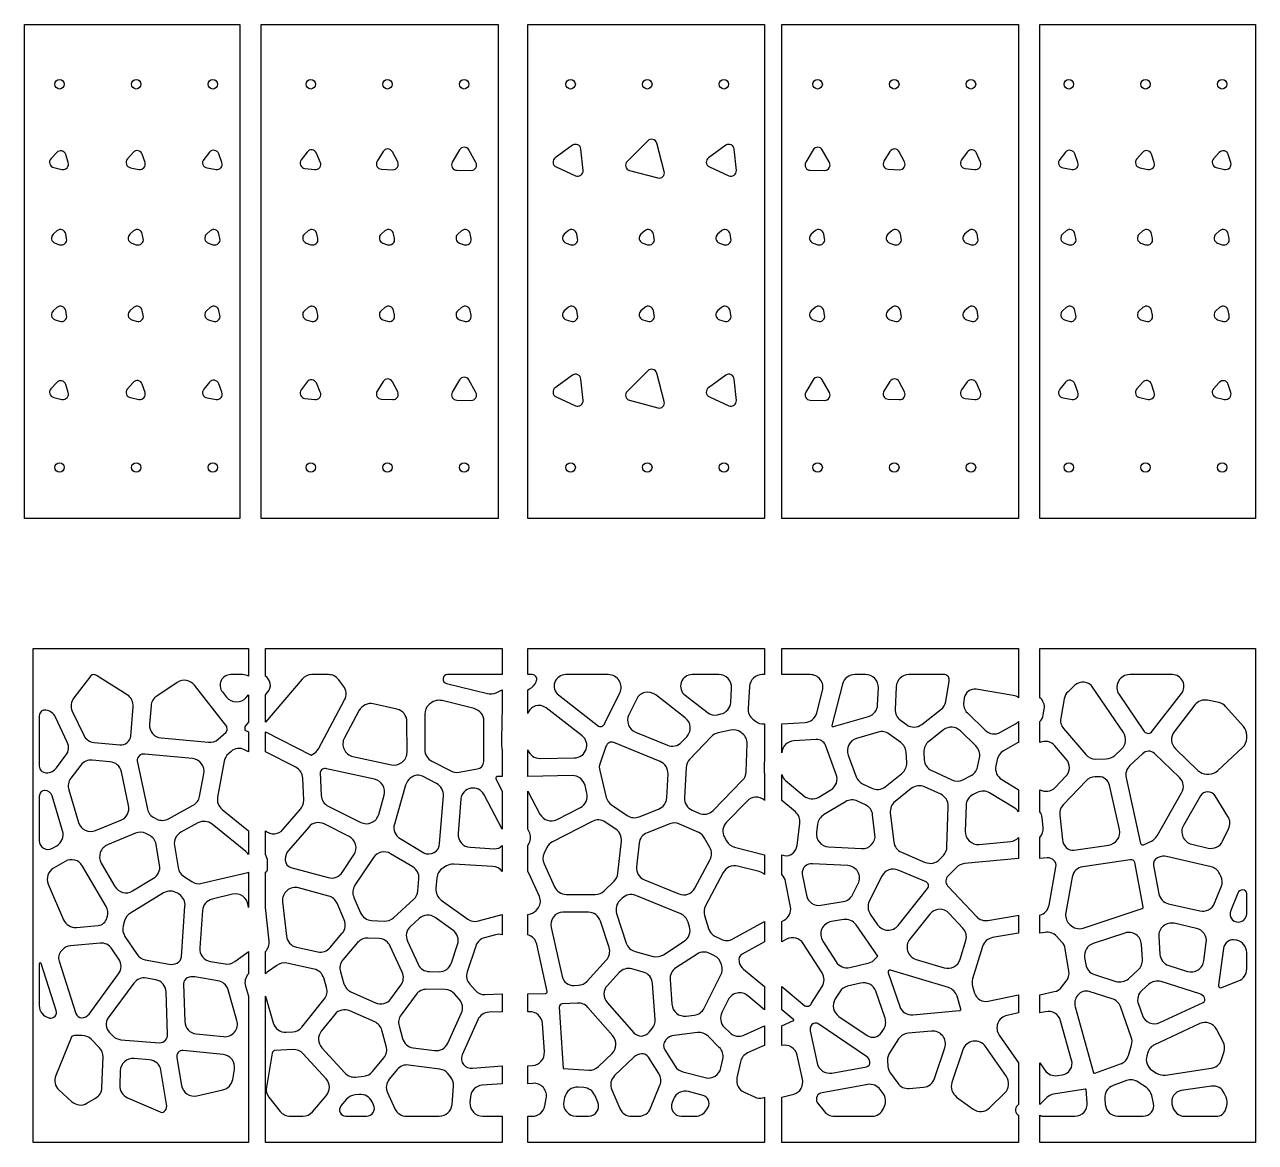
# Model space of a CAD drawing. Extents: x -403 to -114, y -1970 to -1423.
# Drawn here: x -403 to -114, y -1970 to -1707.5 of the extents above; entities that cross this region are included whole.
import ezdxf

# ---------------------------------------------------------------- set-up
doc = ezdxf.new("R2010")
doc.units = 0
doc.layers.add('DEFAULT', color=7, linetype='CONTINUOUS')

msp = doc.modelspace()

# ---------------------------------------------------------------- linework, layer by layer
at = {"layer": 'DEFAULT'}
for points in [[(-352.46, -1707.49), (-352.46, -1823.49), (-403, -1823.49), (-403, -1707.49)], [(-347.46, -1707.49), (-291.84, -1707.49), (-291.84, -1823.49), (-347.46, -1823.49)], [(-284.84, -1707.49), (-229.23, -1707.49), (-229.23, -1823.49), (-284.84, -1823.49)], [(-225.23, -1707.49), (-169.61, -1707.49), (-169.61, -1823.49), (-225.23, -1823.49)], [(-164.61, -1707.49), (-114, -1707.49), (-114, -1823.49), (-164.61, -1823.49)]]:
    msp.add_lwpolyline(points, close=True, dxfattribs=at)
for points in [[(-318.8, -1737.28), (-320.22, -1739.54, 0.57735), (-319.21, -1741.45), (-316.55, -1741.56, 0.57735), (-315.39, -1739.73), (-316.63, -1737.37, 0.57735)], [(-300.85, -1736.9), (-302.58, -1739.81, 0.57735), (-301.52, -1741.69), (-298.14, -1741.73, 0.57735), (-297.03, -1739.87), (-298.69, -1736.92, 0.57735)], [(-274.33, -1735.83), (-278.41, -1738.75, 0.57735), (-278.2, -1740.91), (-273.63, -1742.98, 0.57735), (-271.87, -1741.73), (-272.36, -1736.73, 0.57735)], [(-256.65, -1734.77), (-261.52, -1739.63, 0.57735), (-260.96, -1741.72), (-254.32, -1743.5, 0.57735), (-252.79, -1741.97), (-254.57, -1735.33, 0.57735)], [(-238.33, -1735.83), (-242.41, -1738.75, 0.57735), (-242.2, -1740.91), (-237.63, -1742.98, 0.57735), (-235.87, -1741.73), (-236.36, -1736.73, 0.57735)], [(-217.85, -1736.9), (-219.58, -1739.81, 0.57735), (-218.52, -1741.69), (-215.14, -1741.73, 0.57735), (-214.03, -1739.87), (-215.69, -1736.92, 0.57735)], [(-199.8, -1737.28), (-201.22, -1739.54, 0.57735), (-200.21, -1741.45), (-197.55, -1741.56, 0.57735), (-196.39, -1739.73), (-197.63, -1737.37, 0.57735)], [(-395.47, -1737.52), (-396.82, -1738.99, 0.57735), (-396.17, -1741.05), (-394.23, -1741.49, 0.57735), (-392.76, -1739.89), (-393.36, -1737.99, 0.57735)], [(-377.5, -1737.5), (-378.86, -1739.04, 0.57735), (-378.17, -1741.09), (-376.16, -1741.5, 0.57735), (-374.73, -1739.87), (-375.38, -1737.93, 0.57735)], [(-359.56, -1737.46), (-360.93, -1739.13, 0.57735), (-360.17, -1741.16), (-358.05, -1741.51, 0.57735), (-356.67, -1739.84), (-357.42, -1737.82, 0.57735)], [(-336.65, -1737.41), (-338.04, -1739.28, 0.57735), (-337.18, -1741.26), (-334.86, -1741.53, 0.57735), (-333.57, -1739.79), (-334.5, -1737.65, 0.57735)], [(-181.65, -1737.41), (-183.04, -1739.28, 0.57735), (-182.18, -1741.26), (-179.86, -1741.53, 0.57735), (-178.57, -1739.79), (-179.5, -1737.65, 0.57735)], [(-158.56, -1737.46), (-159.93, -1739.13, 0.57735), (-159.17, -1741.16), (-157.05, -1741.51, 0.57735), (-155.67, -1739.84), (-156.42, -1737.82, 0.57735)], [(-140.5, -1737.5), (-141.86, -1739.04, 0.57735), (-141.17, -1741.09), (-139.16, -1741.5, 0.57735), (-137.73, -1739.87), (-138.38, -1737.93, 0.57735)], [(-122.47, -1737.52), (-123.82, -1738.99, 0.57735), (-123.17, -1741.05), (-121.23, -1741.49, 0.57735), (-119.76, -1739.89), (-120.36, -1737.99, 0.57735)], [(-395.4, -1755.92), (-396.27, -1756.67, 0.57735), (-395.86, -1758.8), (-394.77, -1759.17, 0.57735), (-393.14, -1757.75), (-393.36, -1756.62, 0.57735)], [(-377.4, -1755.92), (-378.27, -1756.67, 0.57735), (-377.86, -1758.8), (-376.77, -1759.17, 0.57735), (-375.14, -1757.75), (-375.36, -1756.62, 0.57735)], [(-359.4, -1755.92), (-360.27, -1756.67, 0.57735), (-359.86, -1758.8), (-358.77, -1759.17, 0.57735), (-357.14, -1757.75), (-357.36, -1756.62, 0.57735)], [(-336.4, -1755.92), (-337.27, -1756.67, 0.57735), (-336.86, -1758.8), (-335.77, -1759.17, 0.57735), (-334.14, -1757.75), (-334.36, -1756.62, 0.57735)], [(-318.4, -1755.92), (-319.27, -1756.67, 0.57735), (-318.86, -1758.8), (-317.77, -1759.17, 0.57735), (-316.14, -1757.75), (-316.36, -1756.62, 0.57735)], [(-300.4, -1755.92), (-301.27, -1756.67, 0.57735), (-300.86, -1758.8), (-299.77, -1759.17, 0.57735), (-298.14, -1757.75), (-298.36, -1756.62, 0.57735)], [(-275.4, -1755.92), (-276.27, -1756.67, 0.57735), (-275.86, -1758.8), (-274.77, -1759.17, 0.57735), (-273.14, -1757.75), (-273.36, -1756.62, 0.57735)], [(-257.4, -1755.92), (-258.27, -1756.67, 0.57735), (-257.86, -1758.8), (-256.77, -1759.17, 0.57735), (-255.14, -1757.75), (-255.36, -1756.62, 0.57735)], [(-239.4, -1755.92), (-240.27, -1756.67, 0.57735), (-239.86, -1758.8), (-238.77, -1759.17, 0.57735), (-237.14, -1757.75), (-237.36, -1756.62, 0.57735)], [(-217.4, -1755.92), (-218.27, -1756.67, 0.57735), (-217.86, -1758.8), (-216.77, -1759.17, 0.57735), (-215.14, -1757.75), (-215.36, -1756.62, 0.57735)], [(-199.4, -1755.92), (-200.27, -1756.67, 0.57735), (-199.86, -1758.8), (-198.77, -1759.17, 0.57735), (-197.14, -1757.75), (-197.36, -1756.62, 0.57735)], [(-181.4, -1755.92), (-182.27, -1756.67, 0.57735), (-181.86, -1758.8), (-180.77, -1759.17, 0.57735), (-179.14, -1757.75), (-179.36, -1756.62, 0.57735)], [(-158.4, -1755.92), (-159.27, -1756.67, 0.57735), (-158.86, -1758.8), (-157.77, -1759.17, 0.57735), (-156.14, -1757.75), (-156.36, -1756.62, 0.57735)], [(-140.4, -1755.92), (-141.27, -1756.67, 0.57735), (-140.86, -1758.8), (-139.77, -1759.17, 0.57735), (-138.14, -1757.75), (-138.36, -1756.62, 0.57735)], [(-122.4, -1755.92), (-123.27, -1756.67, 0.57735), (-122.86, -1758.8), (-121.77, -1759.17, 0.57735), (-120.14, -1757.75), (-120.36, -1756.62, 0.57735)], [(-395.4, -1773.92), (-396.27, -1774.67, 0.57735), (-395.86, -1776.8), (-394.77, -1777.17, 0.57735), (-393.14, -1775.75), (-393.36, -1774.62, 0.57735)], [(-377.4, -1773.92), (-378.27, -1774.67, 0.57735), (-377.86, -1776.8), (-376.77, -1777.17, 0.57735), (-375.14, -1775.75), (-375.36, -1774.62, 0.57735)], [(-359.4, -1773.92), (-360.27, -1774.67, 0.57735), (-359.86, -1776.8), (-358.77, -1777.17, 0.57735), (-357.14, -1775.75), (-357.36, -1774.62, 0.57735)], [(-336.4, -1773.92), (-337.27, -1774.67, 0.57735), (-336.86, -1776.8), (-335.77, -1777.17, 0.57735), (-334.14, -1775.75), (-334.36, -1774.62, 0.57735)], [(-318.4, -1773.92), (-319.27, -1774.67, 0.57735), (-318.86, -1776.8), (-317.77, -1777.17, 0.57735), (-316.14, -1775.75), (-316.36, -1774.62, 0.57735)], [(-300.4, -1773.92), (-301.27, -1774.67, 0.57735), (-300.86, -1776.8), (-299.77, -1777.17, 0.57735), (-298.14, -1775.75), (-298.36, -1774.62, 0.57735)], [(-275.4, -1773.92), (-276.27, -1774.67, 0.57735), (-275.86, -1776.8), (-274.77, -1777.17, 0.57735), (-273.14, -1775.75), (-273.36, -1774.62, 0.57735)], [(-257.4, -1773.92), (-258.27, -1774.67, 0.57735), (-257.86, -1776.8), (-256.77, -1777.17, 0.57735), (-255.14, -1775.75), (-255.36, -1774.62, 0.57735)], [(-239.4, -1773.92), (-240.27, -1774.67, 0.57735), (-239.86, -1776.8), (-238.77, -1777.17, 0.57735), (-237.14, -1775.75), (-237.36, -1774.62, 0.57735)], [(-217.4, -1773.92), (-218.27, -1774.67, 0.57735), (-217.86, -1776.8), (-216.77, -1777.17, 0.57735), (-215.14, -1775.75), (-215.36, -1774.62, 0.57735)], [(-199.4, -1773.92), (-200.27, -1774.67, 0.57735), (-199.86, -1776.8), (-198.77, -1777.17, 0.57735), (-197.14, -1775.75), (-197.36, -1774.62, 0.57735)], [(-181.4, -1773.92), (-182.27, -1774.67, 0.57735), (-181.86, -1776.8), (-180.77, -1777.17, 0.57735), (-179.14, -1775.75), (-179.36, -1774.62, 0.57735)], [(-158.4, -1773.92), (-159.27, -1774.67, 0.57735), (-158.86, -1776.8), (-157.77, -1777.17, 0.57735), (-156.14, -1775.75), (-156.36, -1774.62, 0.57735)], [(-140.4, -1773.92), (-141.27, -1774.67, 0.57735), (-140.86, -1776.8), (-139.77, -1777.17, 0.57735), (-138.14, -1775.75), (-138.36, -1774.62, 0.57735)], [(-122.4, -1773.92), (-123.27, -1774.67, 0.57735), (-122.86, -1776.8), (-121.77, -1777.17, 0.57735), (-120.14, -1775.75), (-120.36, -1774.62, 0.57735)], [(-256.65, -1788.77), (-261.52, -1793.63, 0.57735), (-260.96, -1795.72), (-254.32, -1797.5, 0.57735), (-252.79, -1795.97), (-254.57, -1789.33, 0.57735)], [(-395.47, -1791.52), (-396.82, -1792.99, 0.57735), (-396.17, -1795.05), (-394.23, -1795.49, 0.57735), (-392.76, -1793.89), (-393.36, -1791.99, 0.57735)], [(-377.5, -1791.5), (-378.86, -1793.04, 0.57735), (-378.17, -1795.09), (-376.16, -1795.5, 0.57735), (-374.73, -1793.87), (-375.38, -1791.93, 0.57735)], [(-359.56, -1791.46), (-360.93, -1793.13, 0.57735), (-360.17, -1795.16), (-358.05, -1795.51, 0.57735), (-356.67, -1793.84), (-357.42, -1791.82, 0.57735)], [(-336.65, -1791.41), (-338.04, -1793.28, 0.57735), (-337.18, -1795.26), (-334.86, -1795.53, 0.57735), (-333.57, -1793.79), (-334.5, -1791.65, 0.57735)], [(-318.8, -1791.28), (-320.22, -1793.54, 0.57735), (-319.21, -1795.45), (-316.55, -1795.56, 0.57735), (-315.39, -1793.73), (-316.63, -1791.37, 0.57735)], [(-300.85, -1790.9), (-302.58, -1793.81, 0.57735), (-301.52, -1795.69), (-298.14, -1795.73, 0.57735), (-297.03, -1793.87), (-298.69, -1790.92, 0.57735)], [(-274.33, -1789.83), (-278.41, -1792.75, 0.57735), (-278.2, -1794.91), (-273.63, -1796.98, 0.57735), (-271.87, -1795.73), (-272.36, -1790.73, 0.57735)], [(-238.33, -1789.83), (-242.41, -1792.75, 0.57735), (-242.2, -1794.91), (-237.63, -1796.98, 0.57735), (-235.87, -1795.73), (-236.36, -1790.73, 0.57735)], [(-217.85, -1790.9), (-219.58, -1793.81, 0.57735), (-218.52, -1795.69), (-215.14, -1795.73, 0.57735), (-214.03, -1793.87), (-215.69, -1790.92, 0.57735)], [(-199.8, -1791.28), (-201.22, -1793.54, 0.57735), (-200.21, -1795.45), (-197.55, -1795.56, 0.57735), (-196.39, -1793.73), (-197.63, -1791.37, 0.57735)], [(-181.65, -1791.41), (-183.04, -1793.28, 0.57735), (-182.18, -1795.26), (-179.86, -1795.53, 0.57735), (-178.57, -1793.79), (-179.5, -1791.65, 0.57735)], [(-158.56, -1791.46), (-159.93, -1793.13, 0.57735), (-159.17, -1795.16), (-157.05, -1795.51, 0.57735), (-155.67, -1793.84), (-156.42, -1791.82, 0.57735)], [(-140.5, -1791.5), (-141.86, -1793.04, 0.57735), (-141.17, -1795.09), (-139.16, -1795.5, 0.57735), (-137.73, -1793.87), (-138.38, -1791.93, 0.57735)], [(-122.47, -1791.52), (-123.82, -1792.99, 0.57735), (-123.17, -1795.05), (-121.23, -1795.49, 0.57735), (-119.76, -1793.89), (-120.36, -1791.99, 0.57735)], [(-350.46, -1860.51, 0.139967), (-351.77, -1860.13), (-354.58, -1860.13, 0.626298), (-356.56, -1864.21), (-355.61, -1865.41, 0.473826), (-350.97, -1865.49), (-350.46, -1864.89), (-350.46, -1871.33), (-351.31, -1872.33), (-351.3, -1873.05), (-351.26, -1873.15), (-350.46, -1873.56), (-350.46, -1878.25), (-351.37, -1877.78, 0.306356), (-354.49, -1878.16), (-355.13, -1878.72, 0.168904), (-356.11, -1880.43), (-357.7, -1888.9, 0.274827), (-356.64, -1891.78), (-350.46, -1896.81), (-350.46, -1902.37, 0.076227), (-351.07, -1901.69), (-358.97, -1895.26, 0.30494), (-362.3, -1894.96), (-366.32, -1897.16, 0.319375), (-367.83, -1900.29), (-366.97, -1905.44, 0.206875), (-365.67, -1907.44), (-363.74, -1908.73, 0.208481), (-361.38, -1909.15), (-350.61, -1906.59), (-350.46, -1906.54), (-350.46, -1914.83), (-350.52, -1914.32, 0.451065), (-354.19, -1911.73), (-358.94, -1912.86, 0.327237), (-361.24, -1915.56), (-361.87, -1924.32, 0.387309), (-359.37, -1927.49), (-355.9, -1928.07, 0.201623), (-353.64, -1927.53), (-350.8, -1925.45), (-350.46, -1925.16), (-350.46, -1930.44, 0.263399), (-351.14, -1933.31), (-350.46, -1935.63), (-350.46, -1969.99), (-401, -1969.99), (-401, -1853.99), (-350.46, -1853.99)], [(-290.84, -1860.13), (-303.74, -1860.13, 0.394154), (-304.74, -1861.06, 0.36404), (-303.9, -1862.22), (-294.32, -1864.6, 0.175263), (-292.29, -1864.39), (-290.84, -1863.69), (-290.84, -1869.29, 0.073663), (-290.97, -1870.07), (-291, -1876.8, 0.083131), (-290.84, -1877.78), (-290.84, -1884.04), (-291.93, -1884.06, 0.553666), (-292.37, -1884.62), (-290.84, -1887.51), (-290.84, -1896.44), (-295.13, -1888.33, 0.326374), (-298.25, -1886.81, 0.340978), (-300.54, -1889.33), (-301.19, -1897.46, 0.419742), (-298.38, -1900.69), (-292.7, -1901.03, 0.231386), (-290.84, -1900.26), (-290.84, -1906.4, 0.222638), (-293.08, -1905.19), (-302.22, -1904.63, 0.152075), (-303.95, -1905.06), (-304.77, -1905.56, 0.240619), (-306.21, -1907.88), (-306.42, -1910.38, 0.264071), (-305.18, -1913.07), (-298.94, -1917.53, 0.224851), (-296.41, -1917.98), (-290.84, -1916.48), (-290.84, -1921.24, 0.135572), (-292.44, -1921.23), (-295.01, -1921.92, 0.252209), (-297.07, -1923.88), (-299.07, -1929.94, 0.267887), (-298.46, -1932.87), (-297.22, -1934.27, 0.222735), (-294.88, -1935.27), (-290.84, -1935.13), (-290.84, -1939.31), (-293.95, -1939.41, 0.286352), (-296.59, -1941.18), (-300.29, -1949.44, 0.567929), (-297.81, -1952.57), (-290.84, -1952.03), (-290.84, -1956.21), (-295.55, -1956.57, 0.368274), (-298.31, -1959.32), (-298.42, -1960.6, 0.438468), (-295.43, -1963.84), (-290.84, -1963.84), (-290.84, -1969.99), (-346.46, -1969.99), (-346.46, -1935.63), (-344.61, -1941.95, 0.348837), (-341.57, -1944.11), (-340.05, -1944.02, 0.213274), (-337.88, -1942.9), (-332.63, -1936.34, 0.245994), (-332.1, -1933.61), (-332.76, -1931.38, 0.273256), (-335, -1929.31), (-341.41, -1927.92, 0.21436), (-343.81, -1928.43), (-346.03, -1930.05), (-346.46, -1930.44), (-346.46, -1925.16, 0.228511), (-345.59, -1922.7), (-346.46, -1914.83), (-346.46, -1906.54, 0.2984), (-345.93, -1905.68), (-345.96, -1903.97, 0.142441), (-346.46, -1902.37), (-346.46, -1896.81), (-346.44, -1896.83, 0.405927), (-342.27, -1896.46), (-338.2, -1891.73, 0.190766), (-337.47, -1889.65), (-337.69, -1884.44, 0.270181), (-339.32, -1881.89), (-346.46, -1878.25), (-346.46, -1873.56), (-335.74, -1879.04), (-335.3, -1878.82, 0.151992), (-334.03, -1877.57), (-327.85, -1866.07, 0.296362), (-328.12, -1862.81), (-329.3, -1861.29, 0.231825), (-331.67, -1860.13), (-335.56, -1860.13, 0.220077), (-337.84, -1861.19), (-346.46, -1871.33), (-346.46, -1864.89), (-345.88, -1864.21, 0.458271), (-346.46, -1860.51), (-346.46, -1853.99), (-290.84, -1853.99)], [(-284.84, -1900.26), (-284.5, -1899.74), (-284.49, -1899.72, 0.237901), (-284.54, -1897.02), (-284.84, -1896.44), (-284.84, -1887.51), (-282, -1892.89, 0.410696), (-277.98, -1894.16), (-272.51, -1891.35, 0.347845), (-270.96, -1887.96), (-271.41, -1886.14, 0.34979), (-274.38, -1883.86), (-284.84, -1884.04), (-284.84, -1877.78, 0.326393), (-281.95, -1879.82), (-273.91, -1879.68, 0.708461), (-272.09, -1874.48), (-280.56, -1867.94, 0.523408), (-284.84, -1869.29), (-284.84, -1863.69), (-284.41, -1863.48, 0.195025), (-282.9, -1861.81), (-282.8, -1861.54, 0.520744), (-283.79, -1860.13), (-284.84, -1860.13), (-284.84, -1853.99), (-229.23, -1853.99), (-229.23, -1860.13), (-229.79, -1860.13, 0.395313), (-232.79, -1862.94), (-233.12, -1868.06, 0.247671), (-231.98, -1870.61), (-231.38, -1871.08, 0.183013), (-229.35, -1871.71), (-229.23, -1871.7), (-229.23, -1878.52), (-229.23, -1878.6), (-229.38, -1882.59, 0.08815), (-229.23, -1883.63), (-229.23, -1889.67), (-229.28, -1889.63, 0.393089), (-233.36, -1889.83), (-238.18, -1894.77, 0.331783), (-238.66, -1898.33), (-238.18, -1899.19, 0.206574), (-236.29, -1900.64), (-229.23, -1902.42), (-229.23, -1907.08, 0.122533), (-230.51, -1906.4), (-235.57, -1905.12, 0.345808), (-238.96, -1906.62), (-243.1, -1914.45, 0.196994), (-243.32, -1916.71), (-242.42, -1919.72, 0.206135), (-240.89, -1921.54), (-239.46, -1922.26, 0.246628), (-236.67, -1922.22), (-229.23, -1918.14), (-229.23, -1922.9), (-234.51, -1925.79, 0.347077), (-235.25, -1927.53), (-235.19, -1927.77, 0.154419), (-234.2, -1929.29), (-229.23, -1933.41), (-229.23, -1938.82), (-233.19, -1935.55, 0.482023), (-237.78, -1936.51), (-239.27, -1939.48, 0.324977), (-238.7, -1942.96), (-237.44, -1944.21, 0.309141), (-234.11, -1944.82), (-229.23, -1942.64), (-229.23, -1947.25), (-229.72, -1947.42), (-233.22, -1948.99, 0.24013), (-234.94, -1951.1), (-235.73, -1954.86, 0.350631), (-234.05, -1958.21), (-231.64, -1959.32, 0.174358), (-229.62, -1959.49), (-229.23, -1959.39), (-229.23, -1969.99), (-284.84, -1969.99), (-284.84, -1963.84), (-283.79, -1963.84, 0.357057), (-280.85, -1961.44), (-280.5, -1959.7, 0.497649), (-283.67, -1956.12), (-284.84, -1956.21), (-284.84, -1952.03), (-283.72, -1951.94, 0.41106), (-280.96, -1948.75), (-281.4, -1942.09, 0.40471), (-284.5, -1939.29), (-284.84, -1939.31), (-284.84, -1935.13), (-280.69, -1934.99, 0.466836), (-280.26, -1934.54), (-282.73, -1923.47, 0.275703), (-284.84, -1921.24), (-284.84, -1916.48), (-284.22, -1916.31, 0.180067), (-282.52, -1915.1), (-282.33, -1914.81, 0.260598), (-282.11, -1912.27), (-284.53, -1906.94), (-284.84, -1906.4)], [(-225.23, -1959.39), (-222.38, -1958.63, 0.201581), (-220.68, -1957.32), (-220.67, -1957.29, 0.184105), (-220.35, -1955.18), (-221.57, -1949.53, 0.423777), (-225.23, -1947.25), (-225.23, -1942.64), (-222.46, -1941.4, 0.541197), (-222.38, -1941.19), (-225.23, -1938.82), (-225.23, -1933.41), (-219.82, -1937.89, 0.444115), (-218.21, -1937.32), (-215.73, -1933.39, 0.29064), (-215.75, -1930.17), (-220.15, -1923.3, 0.394061), (-224.12, -1922.29), (-225.23, -1922.9), (-225.23, -1918.14), (-224.67, -1917.84, 0.325946), (-223.16, -1914.64), (-224.3, -1908.74, 0.162668), (-225.23, -1907.08), (-225.23, -1902.42), (-224.55, -1902.59, 0.252808), (-222.6, -1902.1), (-222.57, -1902.08, 0.177534), (-221.63, -1900.24), (-220.97, -1895.05, 0.254145), (-222.02, -1892.38), (-225.23, -1889.67), (-225.23, -1883.63, 0.139444), (-224.31, -1884.99), (-220.01, -1888.62, 0.321785), (-216.52, -1888.9), (-213.66, -1887.17, 0.359654), (-212.4, -1883.56), (-214.93, -1876.73, 0.329889), (-217.12, -1875.4), (-222.41, -1875.71, 0.378666), (-225.23, -1878.52), (-225.23, -1871.7), (-219.72, -1871.38, 0.324972), (-217, -1869.14), (-215.63, -1863.89, 0.490893), (-218.53, -1860.13), (-225.23, -1860.13), (-225.23, -1853.99), (-169.61, -1853.99), (-169.61, -1865.55, 0.122779), (-170.84, -1865.02), (-179.53, -1863.57, 0.415615), (-182.35, -1865.59), (-182.49, -1866.48, 0.244118), (-181.63, -1869.11), (-177.43, -1873.2, 0.332189), (-173.87, -1873.68), (-170.31, -1871.69, 0.073804), (-169.61, -1871.15), (-169.61, -1876.08), (-169.82, -1876.19), (-173.14, -1878.04, 0.21667), (-174.61, -1880.04), (-174.94, -1881.59, 0.318578), (-173.56, -1884.77), (-169.71, -1887.1), (-169.61, -1887.16), (-169.61, -1892.33, 0.103068), (-170.51, -1891.5), (-176.41, -1887.92, 0.256685), (-179.3, -1887.8), (-180.27, -1888.28, 0.276331), (-181.94, -1890.87), (-182.13, -1896.93, 0.451121), (-178.86, -1900.01), (-171.53, -1899.34, 0.18397), (-169.61, -1898.4), (-169.61, -1903.35), (-182.32, -1904.52, 0.180809), (-184.21, -1905.43), (-186.35, -1907.66, 0.39394), (-186.06, -1909.95), (-179.5, -1916.96, 0.252069), (-176.8, -1917.87), (-169.9, -1916.69), (-169.61, -1916.63), (-169.61, -1920.87), (-175.7, -1921.91, 0.283638), (-178.07, -1923.99), (-180.39, -1931.6, 0.144976), (-180.4, -1933.3), (-179.94, -1934.91, 0.39425), (-176.72, -1936.84), (-169.61, -1935.32), (-169.61, -1939.58), (-172.32, -1940.16, 0.536023), (-174.15, -1944.81), (-169.61, -1951.32), (-169.61, -1961.07), (-169.88, -1961.33, 0.489958), (-169.61, -1963.63), (-169.61, -1969.99), (-225.23, -1969.99)], [(-164.61, -1963.63, 0.137145), (-163.85, -1963.84), (-156.38, -1963.84, 0.44086), (-153.48, -1960.67), (-153.76, -1957.58), (-153.83, -1957.48), (-153.97, -1957.47), (-161.37, -1958.66, 0.154801), (-162.99, -1959.48), (-164.61, -1961.07), (-164.61, -1951.32), (-163.41, -1953.05, 0.288073), (-160.47, -1954.29), (-159.33, -1954.11, 0.447481), (-157.14, -1950.7), (-159.73, -1941.41, 0.396529), (-163.25, -1939.29), (-164.61, -1939.58), (-164.61, -1935.32), (-161.23, -1934.59, 0.174296), (-159.51, -1933.52), (-158.4, -1932.11, 0.211319), (-157.79, -1929.76), (-158.66, -1924.5, 0.14725), (-159.42, -1922.95), (-160.7, -1921.58, 0.253093), (-163.4, -1920.66), (-164.61, -1920.87), (-164.61, -1916.63, 0.288622), (-162.45, -1914.27), (-160.82, -1905.32, 0.245641), (-161.31, -1903.76, 0.223552), (-162.88, -1903.19), (-164.61, -1903.35), (-164.61, -1898.4, 0.219245), (-163.83, -1896.01), (-164.08, -1893.73, 0.126341), (-164.61, -1892.33), (-164.61, -1887.16, 0.342066), (-160.98, -1886.61), (-158.5, -1884, 0.384514), (-158.4, -1879.98), (-161.08, -1876.86, 0.335931), (-164.61, -1876.08), (-164.61, -1871.15, 0.147987), (-163.82, -1869.6), (-163.58, -1868.24, 0.281056), (-164.61, -1865.55), (-164.61, -1853.99), (-114, -1853.99), (-114, -1969.99), (-164.61, -1969.99)], [(-391.8, -1868.74), (-389.12, -1874.37, 0.265762), (-386.68, -1876.07), (-380.61, -1876.6, 0.416031), (-378.07, -1874.56), (-377.51, -1867.69, 0.278341), (-378.89, -1864.91), (-386.09, -1860.34, 0.384072), (-387.43, -1860.44), (-391.45, -1865.61, 0.283687)], [(-278.51, -1861.94, 0.326418), (-277.65, -1864.92), (-268.22, -1872.21, 0.464914), (-266.75, -1871.57), (-263.26, -1864.45, 0.555089), (-265.95, -1860.13), (-275.93, -1860.13, 0.315146)], [(-247.9, -1865), (-242.76, -1868.99, 0.223462), (-240.27, -1869.55), (-239.5, -1869.38, 0.333294), (-237.21, -1866.71), (-236.99, -1863.33, 0.43337), (-239.98, -1860.13), (-246.24, -1860.13, 0.714351)], [(-210.93, -1862.38), (-213.45, -1872.07, 0.572235), (-213.06, -1872.34), (-204.86, -1869.96, 0.321107), (-202.7, -1867.21), (-202.52, -1863.27, 0.427602), (-205.52, -1860.13), (-208.02, -1860.13, 0.341478)], [(-198.34, -1863), (-198.58, -1868.3, 0.252543), (-197.34, -1870.87), (-195.94, -1871.88, 0.333058), (-192.34, -1871.83), (-187.83, -1868.34, 0.190024), (-186.71, -1866.44), (-185.94, -1861.65, 0.456397), (-186.9, -1860.13), (-195.34, -1860.13, 0.400951)], [(-146, -1864.82), (-140.1, -1873.51, 0.508263), (-138.23, -1873.43), (-131.37, -1864.56, 0.622998), (-133.48, -1860.13), (-143.52, -1860.13, 0.602105)], [(-367.14, -1861.97), (-371.97, -1865.17, 0.230186), (-373.31, -1867.43), (-373.66, -1871.76, 0.410615), (-370.95, -1874.99), (-359.81, -1876.03, 0.205236), (-357.56, -1875.31), (-355.67, -1873.66), (-355.47, -1873.11), (-355.48, -1872.31), (-363.12, -1862.61, 0.390244)], [(-156.37, -1862.64), (-157.99, -1864.15, 0.161835), (-158.9, -1865.81), (-159.72, -1870.33, 0.225499), (-159.04, -1872.82), (-153.82, -1878.92, 0.225552), (-151.47, -1879.97), (-149, -1879.91, 0.182155), (-147.04, -1879.11), (-145.43, -1877.63, 0.371411), (-144.99, -1873.73), (-152.21, -1863.1, 0.459738)], [(-307.65, -1866.87), (-307.99, -1867.16, 0.22145), (-309.05, -1869.46), (-309.03, -1877.79, 0.27996), (-307.4, -1880.45), (-302.9, -1882.77, 0.164815), (-300.99, -1883.06), (-296.73, -1882.3, 0.3616), (-295.19, -1880.53), (-295.14, -1871.06, 0.346169), (-297.42, -1868.13), (-304.99, -1866.25, 0.240755)], [(-259.35, -1865.95), (-261.11, -1869.55, 0.433244), (-259.57, -1873.64), (-252.08, -1876.73, 0.309741), (-248.76, -1876.03), (-247.54, -1874.74, 0.443975), (-247.87, -1870.3), (-254.82, -1864.9, 0.475385)], [(-116.79, -1872.34), (-120.9, -1867.67, 0.16249), (-122.55, -1866.72), (-125.21, -1866.16, 0.286722), (-128.2, -1867.27), (-133.06, -1873.56, 0.382318), (-132.77, -1877.55), (-127.51, -1882.64, 0.188802), (-125.49, -1883.48), (-124.92, -1883.49, 0.196089), (-122.8, -1882.68), (-116.99, -1877.23, 0.207382), (-116.04, -1875.04), (-116.04, -1874.32, 0.182579)], [(-397.98, -1883.19), (-397.89, -1883.19, 0.234908), (-395.5, -1882.01), (-393.29, -1879.09, 0.280298), (-392.97, -1875.99), (-395.75, -1870.13, 0.250065), (-398, -1868.47, 0.457843), (-399.56, -1869.82), (-399.56, -1881.61, 0.413851)], [(-324.44, -1868.52), (-327.91, -1875, 0.498424), (-325.91, -1879.35), (-316.89, -1881.31, 0.216642), (-314.46, -1880.78), (-314.37, -1880.72, 0.237904), (-313.2, -1878.37), (-313.22, -1871.17, 0.350993), (-315.57, -1868.25), (-321.14, -1867.01, 0.335771)], [(-191.84, -1878.36), (-191.74, -1880.13, 0.278323), (-189.99, -1882.69), (-185.26, -1884.86, 0.225835), (-182.68, -1884.82), (-180.86, -1883.91, 0.229638), (-179.25, -1881.84), (-178.79, -1879.65, 0.256733), (-179.63, -1876.89), (-183.26, -1873.34, 0.374324), (-187.2, -1873.12), (-190.68, -1875.82, 0.246866)], [(-241.7, -1874.67), (-246.85, -1880.07, 0.17904), (-247.67, -1881.98), (-248.04, -1889.08, 0.310017), (-246.27, -1891.98), (-244.71, -1892.68, 0.314316), (-241.34, -1892.03), (-234.41, -1884.94, 0.18651), (-233.56, -1882.95), (-233.33, -1876.42, 0.23992), (-234.48, -1873.95), (-234.77, -1873.72, 0.224561), (-237.27, -1873.16), (-240.18, -1873.81, 0.1488)], [(-202.59, -1873.64), (-207.65, -1875.11, 0.435585), (-209.63, -1879.03), (-207.74, -1884.12, 0.194483), (-206.23, -1885.78), (-204.1, -1886.8, 0.287422), (-200.93, -1886.45), (-197.01, -1883.32, 0.243489), (-195.88, -1880.81), (-196.02, -1878.34, 0.225583), (-197.25, -1876.08), (-199.99, -1874.09, 0.231319)], [(-252.22, -1889.08), (-251.92, -1883.47, 0.317976), (-253.78, -1880.54), (-264.65, -1876.05, 0.427936), (-266.49, -1877.02), (-267.89, -1880.96, 0.146916), (-267.97, -1882.69), (-266.42, -1888.97, 0.185763), (-265.18, -1890.74), (-261.51, -1893.22, 0.246755), (-258.73, -1893.52), (-254.12, -1891.71, 0.294235)], [(-140.51, -1878.76), (-143.47, -1881.49, 0.267147), (-144.37, -1884.35), (-140.94, -1899.77, 0.478962), (-140.28, -1900.09), (-138.43, -1899.23, 0.154987), (-137.1, -1898.01), (-131.31, -1887.92, 0.343554), (-131.82, -1884.27), (-137.66, -1878.63, 0.396675)], [(-386.32, -1896.76), (-380.38, -1894.3, 0.361664), (-378.59, -1890.9), (-380.28, -1882.94, 0.329528), (-382.96, -1880.58), (-387.14, -1880.21, 0.257852), (-389.79, -1881.39), (-392.15, -1884.49, 0.239045), (-392.63, -1887.16), (-390.34, -1894.85, 0.444714)], [(-376.56, -1880.42), (-374.15, -1891.72, 0.233691), (-372.5, -1893.8), (-371.94, -1894.07, 0.240379), (-369.22, -1893.99), (-363.42, -1890.82, 0.22489), (-361.91, -1888.74), (-360.91, -1883.41, 0.441362), (-363.58, -1879.87), (-374.76, -1878.82, 0.501894)], [(-319.86, -1892.98), (-318.57, -1888.48, 0.433476), (-320.82, -1884.72), (-332.13, -1882.26, 0.485707), (-333.57, -1883.16), (-333.35, -1888.49, 0.272923), (-331.69, -1891.04), (-324.08, -1894.83, 0.468909)], [(-305.56, -1899.82), (-304.67, -1888.62, 0.302159), (-306.28, -1885.72), (-309.6, -1884.01, 0.286326), (-312.08, -1884.21), (-312.45, -1884.48, 0.164484), (-313.54, -1886.06), (-316.18, -1895.25, 0.340331), (-314.83, -1898.65), (-309.29, -1901.96, 0.555361)], [(-145.93, -1896.54), (-148.24, -1886.13, 0.358433), (-150.81, -1884.12), (-151.67, -1884.14, 0.19904), (-153.77, -1885.08), (-159.15, -1890.73, 0.221635), (-159.95, -1893.13), (-159.3, -1898.94, 0.169287), (-158.45, -1900.72), (-158.43, -1900.74, 0.237303), (-156.61, -1901.35), (-148.43, -1900.16, 0.436245)], [(-194.79, -1886.89), (-198.61, -1889.93, 0.26013), (-199.72, -1892.63), (-198.91, -1899.43, 0.268538), (-197.1, -1901.84), (-191.51, -1904.22, 0.312004), (-188.16, -1903.53), (-187.26, -1902.58, 0.184798), (-186.42, -1900.61), (-186.12, -1891.07, 0.302431), (-187.87, -1888.25), (-191.68, -1886.51, 0.282261)], [(-396.49, -1900.9), (-395.46, -1900.31, 0.346705), (-394.09, -1896.86), (-396.54, -1888.63, 0.331424), (-398.24, -1887.36, 0.414577), (-399.56, -1888.68), (-399.56, -1899.14, 0.577912)], [(-216.8, -1895.27), (-217.04, -1897.2, 0.434885), (-214.23, -1900.57), (-206.47, -1901, 0.466253), (-203.32, -1897.65), (-203.87, -1893.08, 0.25644), (-205.55, -1890.73), (-207.41, -1889.84, 0.25328), (-210.26, -1889.98), (-215.38, -1893.08, 0.229086)], [(-125.2, -1887.66, 0.274468), (-126.9, -1888.62), (-130.88, -1895.54, 0.502884), (-128.95, -1899.96), (-125.08, -1900.86, 0.34979), (-121.71, -1899.25), (-120.29, -1896.33, 0.259225), (-120.45, -1893.42), (-123.45, -1888.64, 0.251982)], [(-341.8, -1903.47), (-341.8, -1903.7, 0.333698), (-340.45, -1905.42), (-331.69, -1907.8, 0.322293), (-328.41, -1906.57), (-325.68, -1902.47, 0.451679), (-326.83, -1898.12), (-332.69, -1895.2, 0.343042), (-336.3, -1895.93), (-341.07, -1901.46, 0.184268)], [(-264.17, -1896.45), (-266.65, -1894.78, 0.273504), (-269.7, -1894.6), (-279.03, -1899.38, 0.163581), (-280.36, -1900.75), (-280.99, -1902.05, 0.221886), (-281.02, -1904.59), (-278.58, -1909.97, 0.293072), (-275.86, -1911.74), (-269.03, -1911.77, 0.197382), (-266.91, -1910.92), (-264.56, -1908.61, 0.174016), (-263.67, -1906.79), (-262.86, -1899.26, 0.277912)], [(-258.72, -1899.73), (-259.31, -1905.25, 0.334214), (-257.46, -1908.34), (-249.39, -1911.64, 0.385533), (-245.6, -1910.27), (-242.06, -1903.58, 0.254015), (-242.1, -1900.72), (-243.32, -1898.52, 0.161898), (-244.72, -1897.24), (-249.21, -1895.23, 0.201271), (-251.53, -1895.18), (-256.83, -1897.26, 0.279348)], [(-384.99, -1904.4), (-381.81, -1909.88, 0.418982), (-377.66, -1910.95), (-372.7, -1907.95, 0.307968), (-371.29, -1904.89), (-372.11, -1900.03, 0.245097), (-373.78, -1897.81), (-374.52, -1897.46, 0.211887), (-376.96, -1897.4), (-383.54, -1900.12, 0.45394)], [(-397.45, -1909.34), (-393.86, -1917.69, 0.323502), (-390.85, -1919.49), (-385.75, -1919.05, 0.316092), (-383.68, -1917.3), (-383.57, -1916.9, 0.198972), (-383.87, -1914.62), (-389.41, -1905.09, 0.413963), (-393.51, -1904), (-396.2, -1905.56, 0.379687)], [(-321.08, -1903.1), (-325.43, -1909.61, 0.255848), (-325.68, -1912.48), (-324.11, -1916.07, 0.283119), (-321.53, -1917.86), (-318.56, -1918.02, 0.201309), (-316.37, -1917.24), (-311.61, -1912.89, 0.189023), (-310.65, -1910.92), (-310.41, -1908.1, 0.286367), (-311.87, -1905.28), (-317.05, -1902.19, 0.399466)], [(-143.4, -1903.64), (-154.49, -1905.25, 0.322019), (-157.01, -1907.68), (-158.53, -1916.01, 0.236521), (-157.78, -1918.59), (-157.52, -1918.87, 0.293514), (-154.45, -1919.66), (-140.56, -1915.06, 0.375256), (-140.33, -1914.7), (-142.28, -1904.29, 0.399544)], [(-122.1, -1907.46), (-122.4, -1906.87, 0.222434), (-124.4, -1905.3), (-134.86, -1902.87, 0.167215), (-136.8, -1903.07), (-137.01, -1903.17, 0.342955), (-137.92, -1904.94), (-136.67, -1911.59, 0.29915), (-134.38, -1913.96), (-127.05, -1915.62, 0.36538), (-123.61, -1913.84), (-122, -1909.95, 0.21824)], [(-216, -1914.31), (-210.76, -1913.44, 0.239817), (-208.57, -1911.83), (-207.26, -1909.22, 0.540184), (-209.7, -1905), (-217.97, -1904.54, 0.486704), (-220.39, -1906.96), (-219.44, -1911.92, 0.406467)], [(-201.71, -1907.46), (-204.65, -1913.32, 0.274509), (-204.43, -1916.37), (-202.71, -1918.87, 0.50295), (-197.89, -1919.02), (-190.98, -1910.33, 0.495345), (-191.33, -1908.82), (-197.85, -1906.05, 0.395805)], [(-331.6, -1912.15), (-338.65, -1910.24, 0.528777), (-342.42, -1913.46), (-341.53, -1921.53, 0.322429), (-339.18, -1924.14), (-334.18, -1925.22, 0.277708), (-331.25, -1924.22), (-328.4, -1920.85, 0.285893), (-327.95, -1917.71), (-329.64, -1913.84, 0.22692)], [(-366.67, -1911.79), (-367.13, -1911.48, 0.290426), (-370.35, -1911.4), (-378.17, -1916.12, 0.194632), (-379.53, -1917.92), (-379.85, -1919.16, 0.216178), (-379.44, -1921.61), (-376.61, -1925.83, 0.201394), (-374.67, -1927.1), (-369.07, -1928.14, 0.159478), (-367.22, -1927.89), (-367.19, -1927.88, 0.268729), (-366.2, -1926.42), (-365.34, -1914.5, 0.269887)], [(-262.72, -1912.65), (-263.23, -1913.15, 0.285263), (-263.99, -1916.23), (-261.72, -1923.18, 0.253163), (-259.65, -1925.15), (-255.38, -1926.3, 0.2138), (-252.96, -1925.92), (-248.11, -1922.75, 0.332327), (-246.88, -1919.38), (-247.22, -1918.24, 0.22669), (-248.95, -1916.33), (-259.49, -1912.02, 0.299028)], [(-116.92, -1910.68, 0.303625), (-118.13, -1911.49), (-119.79, -1915.51, 1.217574), (-116.04, -1916.37), (-116.04, -1911.56, 0.41408)], [(-270.94, -1932.12), (-266.41, -1927.22, 0.271715), (-265.76, -1924.25), (-267.79, -1918, 0.323239), (-270.63, -1915.93), (-276.6, -1915.9, 0.250428), (-278.83, -1917.08), (-278.9, -1917.18, 0.206325), (-279.34, -1919.52), (-276.77, -1931.06, 0.366458), (-274.02, -1933.14), (-272.99, -1933.08, 0.19516)], [(-190.46, -1916.38), (-195.15, -1922.27, 0.53085), (-193.66, -1927.02), (-187.07, -1928.98, 0.412509), (-183.34, -1926.98), (-182, -1922.59, 0.268265), (-182.68, -1919.66), (-185.92, -1916.2, 0.45794)], [(-302.78, -1927.86), (-301.35, -1923.52, 0.32825), (-302.45, -1920.14), (-306.6, -1917.17, 0.354189), (-310.37, -1917.4), (-312.4, -1919.25, 0.325822), (-313.1, -1922.72), (-310.62, -1928.12, 0.288174), (-307.95, -1929.87), (-305.68, -1929.92, 0.328816)], [(-202.67, -1926.24), (-207.75, -1918.91, 0.289847), (-210.7, -1917.66), (-213.54, -1918.13, 0.538878), (-215.58, -1922.71), (-212.45, -1927.59, 0.319427), (-209.22, -1928.89), (-204.7, -1927.8, 0.157879), (-203.25, -1926.92), (-202.67, -1926.24)], [(-134.34, -1928.44), (-129.97, -1929.82, 0.466417), (-126.09, -1927.34), (-125.53, -1923.03, 0.387409), (-127.84, -1919.72), (-133.04, -1918.54, 0.500899), (-136.69, -1921.66), (-136.43, -1925.77, 0.309778)], [(-143.83, -1931.54), (-141.52, -1929.48, 0.230401), (-140.53, -1927.05), (-140.75, -1923.48, 0.491223), (-144.69, -1920.82), (-152.07, -1923.27, 0.369231), (-154.09, -1926.6), (-153.82, -1928.22, 0.283016), (-151.76, -1930.59), (-146.73, -1932.17, 0.264137)], [(-394.9, -1927.46), (-390.95, -1939.72, 0.330403), (-389.56, -1940.72, 0.23428), (-387.87, -1939.84), (-380.94, -1930.41, 0.316271), (-380.87, -1926.96), (-382.52, -1924.51, 0.272824), (-385.27, -1923.19), (-392.19, -1923.79, 0.185984), (-394.13, -1924.74), (-394.35, -1924.98, 0.271398)], [(-324.8, -1923.05), (-328.26, -1927.15, 0.25297), (-328.84, -1929.94), (-328.01, -1932.74, 0.217367), (-326.37, -1934.62), (-320.64, -1937.2, 0.35337), (-316.99, -1936.25), (-314.65, -1933.07, 0.273004), (-314.33, -1930.04), (-317.16, -1923.88, 0.278664), (-319.72, -1922.13), (-322.35, -1921.99, 0.235235)], [(-121.51, -1924.49), (-122.63, -1932.99, 0.539635), (-122.15, -1933.67), (-117.97, -1932.07, 0.310786), (-116.04, -1929.27), (-116.04, -1925.43, 0.351025), (-118.38, -1922.51), (-118.61, -1922.46, 0.440898)], [(-245.1, -1925.77), (-250.08, -1929.02, 0.272457), (-251.43, -1931.74), (-251.01, -1937.56, 0.427982), (-247.66, -1940.33), (-245.76, -1940.1, 0.251705), (-243.43, -1938.47), (-239.51, -1930.67, 0.185098), (-239.3, -1928.54), (-239.43, -1928.06, 0.212648), (-240.97, -1926.17), (-242.11, -1925.6, 0.267378)], [(-397.25, -1940.77), (-397.19, -1940.78, 0.583794), (-395.56, -1939.02), (-399.11, -1927.99, 0.854635), (-399.56, -1928.04), (-399.56, -1937.85, 0.347955)], [(-256.31, -1944.08), (-255.63, -1943.27, 0.194597), (-254.94, -1941.13), (-255.55, -1932.66, 0.318971), (-257.76, -1929.98), (-260.42, -1929.26, 0.279059), (-263.41, -1930.12), (-266.17, -1933.11, 0.384133), (-266.22, -1937.12), (-259.95, -1944.26, 0.459323)], [(-200.14, -1929.7, 0.266182), (-200.23, -1930.18), (-197.52, -1938.05, 0.345611), (-194.41, -1940.06), (-183.47, -1939.05, 0.463197), (-183.18, -1938.74), (-184.06, -1935.68, 0.255535), (-186.08, -1933.63), (-199.69, -1929.57, 0.296369)], [(-383.09, -1944.18), (-382.28, -1944.99, 0.179944), (-380.38, -1945.87), (-371.3, -1946.57, 0.445131), (-369.46, -1944.58), (-369.77, -1934.65, 0.352561), (-372.22, -1931.8), (-374.39, -1931.39, 0.287929), (-377.35, -1932.57), (-383.35, -1940.74, 0.369267)], [(-362.69, -1944.51), (-356.32, -1945.16, 0.532553), (-353.14, -1941.34), (-355.24, -1934.13, 0.288121), (-357.63, -1932.01), (-363.03, -1931.11, 0.154567), (-364.83, -1931.37), (-364.83, -1931.37, 0.29656), (-365.66, -1932.74), (-365.38, -1941.62, 0.375573)], [(-200.97, -1940.82), (-203.15, -1934.51, 0.386325), (-206.69, -1932.57), (-209.75, -1933.31, 0.195814), (-211.59, -1934.63), (-212.65, -1936.31, 0.405064), (-211.78, -1940.4), (-205.12, -1944.89, 0.417506), (-201.81, -1944.22), (-201.3, -1943.45, 0.232453)], [(-125.92, -1936.07, 0.203323), (-127.05, -1935.11), (-136.15, -1932.24, 0.264465), (-139.05, -1932.87), (-140.65, -1934.29, 0.305749), (-141.47, -1937.54), (-140.53, -1940.17, 0.44143), (-136.44, -1941.87), (-126.29, -1937.13, 0.421892)], [(-303.62, -1946.68), (-300.44, -1939.59, 0.295531), (-300.94, -1936.36), (-302.05, -1935.12, 0.208941), (-304.23, -1934.11), (-308.6, -1934.03, 0.242933), (-311.07, -1935.25), (-314.61, -1940.03, 0.23113), (-315.08, -1942.62), (-314.25, -1945.59, 0.300151), (-311.76, -1947.76), (-306.75, -1948.42, 0.331849)], [(-143.13, -1945.26), (-145.7, -1938.1, 0.234604), (-147.63, -1936.26), (-153.01, -1934.57, 0.310805), (-155.67, -1935.38), (-155.77, -1935.51, 0.239767), (-156.31, -1938.18), (-151.99, -1953.64, 0.434638), (-151.72, -1953.76), (-145.67, -1951.57, 0.238742), (-143.81, -1949.6), (-143.08, -1947.13, 0.159414)], [(-320.78, -1941.71), (-326.6, -1939.09, 0.3427), (-330.18, -1939.95), (-333.33, -1943.89, 0.368907), (-333.2, -1947.78), (-327.83, -1953.67, 0.237648), (-325.31, -1954.64), (-323.32, -1954.43, 0.198268), (-321.3, -1953.35), (-318.65, -1950.11, 0.244281), (-318.08, -1947.4), (-319.13, -1943.64, 0.222132)], [(-277.28, -1937.69, 0.225415), (-277.48, -1938.2), (-276.52, -1952.62), (-276.52, -1952.62), (-270.55, -1953.02, 0.210645), (-268.28, -1952.19), (-265.06, -1949.11, 0.401777), (-264.88, -1944.97), (-270.75, -1938.28, 0.229831), (-273.17, -1937.27), (-276.76, -1937.46, 0.17598)], [(-204.51, -1951.17, 0.233735), (-205.3, -1949.79), (-216.76, -1942.08, 0.449329), (-218.4, -1942.73), (-218.41, -1942.75, 0.170236), (-218.54, -1943.79), (-216.9, -1951.38, 0.404842), (-213.43, -1953.7), (-205.33, -1952.22, 0.379103)], [(-127.05, -1942.09), (-137.65, -1947.04, 0.214826), (-139.26, -1948.91), (-139.49, -1949.7, 0.328045), (-138.3, -1952.99), (-137.23, -1953.7, 0.186162), (-135.13, -1954.18), (-124.37, -1952.59, 0.287651), (-121.94, -1950.52), (-121.36, -1948.66, 0.200034), (-121.57, -1946.37), (-123.13, -1943.41, 0.400143)], [(-394.94, -1957.65), (-391.89, -1960.43, 0.327442), (-388.36, -1960.81), (-386.33, -1959.62, 0.25797), (-384.84, -1957.13), (-384.59, -1949.93, 0.206936), (-385.46, -1947.71), (-387.38, -1945.78, 0.204307), (-389.56, -1944.89), (-391.29, -1944.92, 0.300348), (-392.1, -1945.43), (-395.7, -1954.3, 0.314048)], [(-248.46, -1953.41), (-243.18, -1954.78, 0.427286), (-239.49, -1952.49), (-239.05, -1950.42, 0.255244), (-239.88, -1947.67), (-242.52, -1945.05, 0.228459), (-244.98, -1944.21), (-250.46, -1944.86, 0.191085), (-252.41, -1945.91), (-252.52, -1946.05, 0.32603), (-252.67, -1948.27), (-250.24, -1952.11, 0.190771)], [(-190.04, -1943.85), (-195.56, -1944.36, 0.228078), (-197.79, -1945.7), (-199.87, -1948.87, 0.161666), (-200.36, -1950.7), (-200.27, -1952.17, 0.143387), (-199.71, -1953.75), (-197.99, -1956.1, 0.262258), (-195.32, -1957.33), (-191.91, -1957.04, 0.299758), (-189.32, -1955), (-186.92, -1947.78, 0.541304)], [(-182.68, -1948.25), (-185.24, -1955.95, 0.327387), (-184.16, -1959.33), (-180.26, -1962.16, 0.365244), (-176.4, -1961.87), (-172.83, -1958.38, 0.366544), (-172.47, -1954.52), (-177.37, -1947.48, 0.617075)], [(-380.53, -1953.18), (-380.65, -1956.63, 0.30746), (-378.85, -1959.49), (-371.15, -1962.85, 0.363151), (-369.97, -1962.51, 0.190857), (-369.66, -1961.05), (-370.99, -1953.06, 0.345068), (-373.72, -1950.57), (-377.3, -1950.29, 0.426693)], [(-354.14, -1955.21), (-353.73, -1952.84, 0.43406), (-356.38, -1949.35), (-365.74, -1948.39, 0.494546), (-367.25, -1950.11), (-366.17, -1956.62, 0.433075), (-362.53, -1959.05), (-356.42, -1957.63, 0.301749)], [(-332.22, -1955.04), (-337.58, -1949.17, 0.225566), (-339.96, -1948.19), (-344.29, -1948.44, 0.348749), (-344.84, -1949), (-346.22, -1957.02, 0.212402), (-345.62, -1959.38), (-343, -1962.7, 0.229763), (-340.65, -1963.84), (-337.7, -1963.84, 0.218217), (-335.42, -1962.8), (-332.17, -1959.02, 0.379454)], [(-256, -1961.96), (-253.83, -1956.56, 0.240837), (-254.08, -1953.84), (-256.5, -1950.01, 0.277822), (-258.13, -1949.19, 0.173372), (-259.97, -1950.01), (-264.45, -1954.3, 0.314736), (-265.12, -1957.67), (-263.21, -1962.05, 0.297989), (-260.46, -1963.84), (-258.78, -1963.84, 0.306353)], [(-302.64, -1961.09), (-302.28, -1956.75, 0.19796), (-302.98, -1954.57), (-303.59, -1953.84, 0.186877), (-305.49, -1952.8), (-312.83, -1951.82, 0.259836), (-315.54, -1952.9), (-317.39, -1955.15, 0.287446), (-317.79, -1958.31), (-316.03, -1962.1, 0.292246), (-313.31, -1963.84), (-305.63, -1963.84, 0.390369)], [(-201.4, -1958.51), (-202.07, -1957.59, 0.288224), (-205.04, -1956.4), (-215.75, -1958.36, 0.558066), (-216.87, -1960.6), (-215.27, -1962.67, 0.232786), (-212.9, -1963.84), (-204.07, -1963.84, 0.297555), (-201.33, -1962.05), (-201.08, -1961.48, 0.266889)], [(-137.92, -1960.82), (-138.35, -1958.96, 0.19131), (-139.6, -1957.13), (-141.56, -1955.82, 0.23843), (-144.25, -1955.49), (-147.41, -1956.63, 0.341042), (-149.38, -1959.73), (-149.26, -1961.11, 0.38806), (-146.27, -1963.84), (-140.33, -1963.84, 0.481659)], [(-321.05, -1961.18), (-321.39, -1960.46, 0.320073), (-324.41, -1958.74), (-325.42, -1958.84, 0.191706), (-327.39, -1959.86), (-328.71, -1961.4, 0.641744), (-327.59, -1963.84), (-322.75, -1963.84, 0.547693)], [(-271.68, -1957.12), (-273.05, -1957.03, 0.37605), (-276.19, -1959.43), (-276.38, -1960.35, 0.473778), (-273.52, -1963.84), (-270.57, -1963.84, 0.540845), (-268.42, -1960.54), (-269.13, -1958.92, 0.279848)], [(-243.69, -1958.95), (-247.12, -1958.06, 0.377037), (-250.66, -1959.85), (-250.97, -1960.62, 0.53098), (-248.79, -1963.84), (-245.49, -1963.84, 0.268517), (-242.89, -1962.34), (-242.53, -1961.71, 0.495186)], [(-120.88, -1959.4), (-121.31, -1958.42, 0.336945), (-124.27, -1956.79), (-131.39, -1957.84, 0.437389), (-133.59, -1961.05), (-133.49, -1961.51, 0.349838), (-130.56, -1963.84), (-123.17, -1963.84, 0.340896), (-120.91, -1962.1), (-120.72, -1961.37, 0.170019)]]:
    msp.add_lwpolyline(points, format="xyb", close=True, dxfattribs=at)
for centre in [(-394.8, -1721.49, 129.2), (-376.8, -1721.49, 129.2), (-358.8, -1721.49, 129.2), (-335.8, -1721.49, 129.2), (-317.8, -1721.49, 129.2), (-299.8, -1721.49, 129.2), (-274.8, -1721.49, 129.2), (-256.8, -1721.49, 129.2), (-238.8, -1721.49, 129.2), (-216.8, -1721.49, 129.2), (-198.8, -1721.49, 129.2), (-180.8, -1721.49, 129.2), (-157.8, -1721.49, 129.2), (-139.8, -1721.49, 129.2), (-121.8, -1721.49, 129.2), (-394.8, -1811.49, 129.2), (-376.8, -1811.49, 129.2), (-358.8, -1811.49, 129.2), (-335.8, -1811.49, 129.2), (-317.8, -1811.49, 129.2), (-299.8, -1811.49, 129.2), (-274.8, -1811.49, 129.2), (-256.8, -1811.49, 129.2), (-238.8, -1811.49, 129.2), (-216.8, -1811.49, 129.2), (-198.8, -1811.49, 129.2), (-180.8, -1811.49, 129.2), (-157.8, -1811.49, 129.2), (-139.8, -1811.49, 129.2), (-121.8, -1811.49, 129.2)]:
    msp.add_circle(centre, 1.12, dxfattribs=at)

doc.saveas('drawing.dxf')
